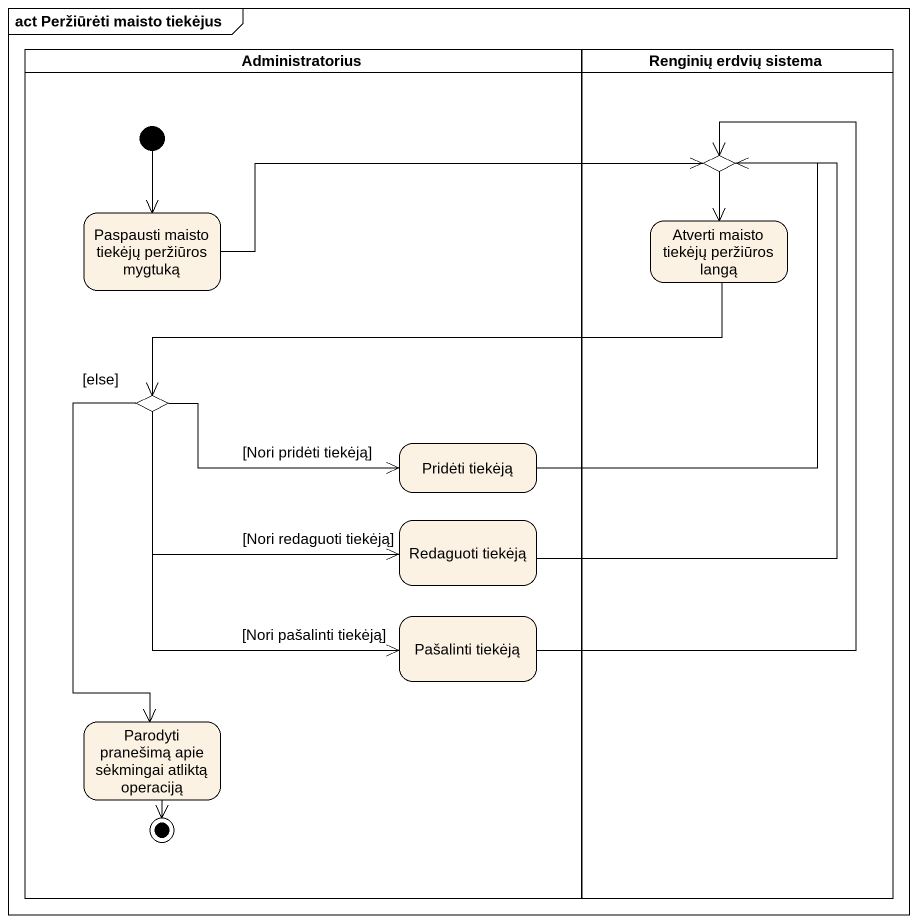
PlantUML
@startuml
mainframe act Peržiūrėti maisto tiekėjus
hide empty description
state Administratorius <<partition>> {
  state "Paspausti maisto tiekėjų peržiūros mygtuką" as Paspausti_maisto_tiekėjų
  state choice2 <<choice>>
  state "Pridėti tiekėją" as Pridėti_tiekėją
  state "Redaguoti tiekėją" as Redaguoti_tiekėją
  state "Pašalinti tiekėją" as Pašalinti_tiekėją
  state "Parodyti pranešimą apie sėkmingai atliktą operaciją" as Parodyti_pranešimą_apie
  [*] --> Paspausti_maisto_tiekėjų
  Parodyti_pranešimą_apie --> [*]
}
state "Renginių erdvių sistema" as Renginių_erdvių_sistema <<partition>> {
  state choice1 <<choice>>
  state "Atverti maisto tiekėjų peržiūros langą" as Atverti_maisto_tiekėjų
}
choice1 --> Atverti_maisto_tiekėjų
Paspausti_maisto_tiekėjų -right-> choice1
Atverti_maisto_tiekėjų -left-> choice2
choice2 -right-> Pridėti_tiekėją : [Nori pridėti tiekėją]
choice2 -right-> Redaguoti_tiekėją : [Nori redaguoti tiekėją]
choice2 --> Pašalinti_tiekėją : [Nori pašalinti tiekėją]
choice2 --> Parodyti_pranešimą_apie : [else]
Pridėti_tiekėją -up-> choice1
Redaguoti_tiekėją -up-> choice1
Pašalinti_tiekėją -up-> choice1
@enduml
